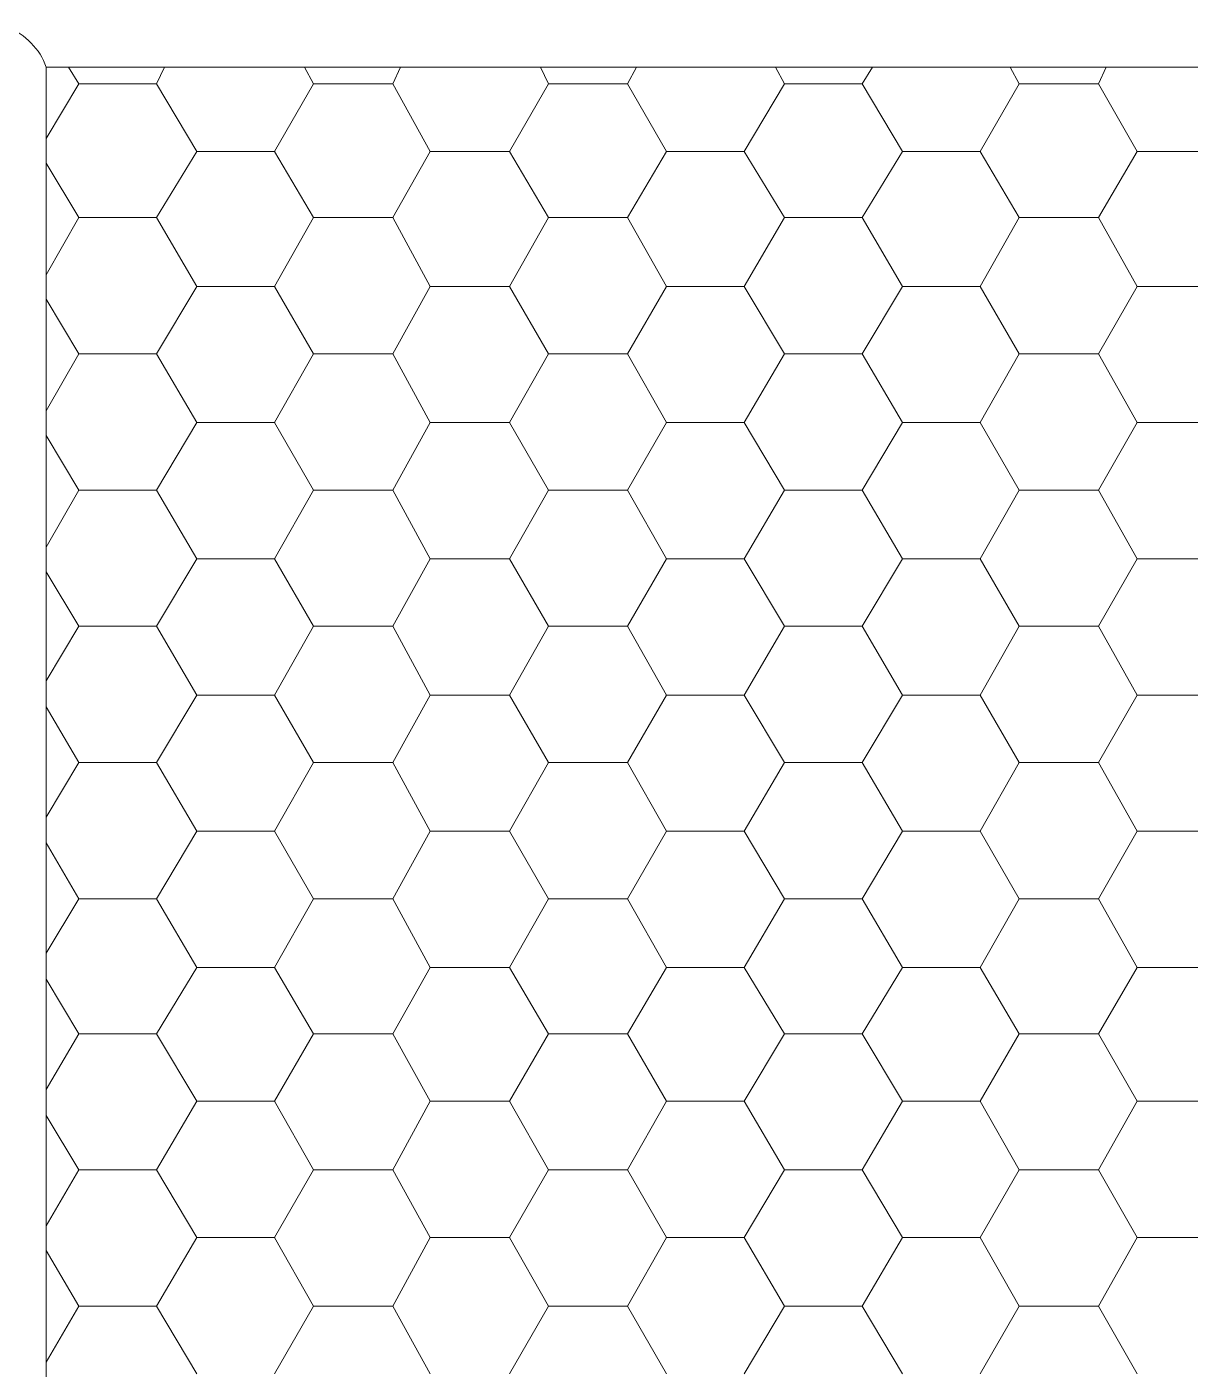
# Model space of a CAD drawing. Header units: millimetres. Extents: x 2928 to 3112, y 1220 to 1280.
# Drawn here: x 3052.449 to 3053.932, y 1273.298 to 1275.009 of the extents above; entities that cross this region are included whole.
import ezdxf

# ---------------------------------------------------------------- set-up
doc = ezdxf.new("R2010")
doc.units = ezdxf.units.MM

msp = doc.modelspace()

# ---------------------------------------------------------------- linework, layer by layer
at = {"color": 7, "linetype": 'Continuous', "lineweight": 5, "true_color": 0x000007}
for points in [[(3058.27562, 1268.15632), (3052.47342, 1268.15632), (3058.27562, 1268.15632), (3058.27562, 1274.95752), (3052.47342, 1274.95752), (3052.47342, 1268.15632)], [(3052.47342, 1268.15632), (3052.47342, 1274.95752), (3052.47342, 1274.95752)]]:
    msp.add_lwpolyline(points, dxfattribs=at)
at = {"color": 9, "linetype": 'Continuous', "lineweight": 13, "true_color": 0xbababa}
for points in [[(3052.51477, 1274.93602), (3052.50154, 1274.95752), (3052.50154, 1274.95752)], [(3052.61401, 1274.93602), (3052.62394, 1274.95752), (3052.62394, 1274.95752)], [(3052.81415, 1274.93602), (3052.80257, 1274.95752), (3052.80257, 1274.95752)], [(3052.91504, 1274.93602), (3052.92496, 1274.95752), (3052.92496, 1274.95752)], [(3053.11352, 1274.93602), (3053.10359, 1274.95752), (3053.10359, 1274.95752)], [(3053.21441, 1274.93602), (3053.22599, 1274.95752), (3053.22599, 1274.95752)], [(3053.41454, 1274.93602), (3053.40297, 1274.95752), (3053.40297, 1274.95752)], [(3053.51378, 1274.93602), (3053.52702, 1274.95752), (3053.52702, 1274.95752)], [(3053.71392, 1274.93602), (3053.70234, 1274.95752), (3053.70234, 1274.95752)], [(3053.81481, 1274.93602), (3053.82473, 1274.95752), (3053.82473, 1274.95752)], [(3052.47342, 1274.86655), (3052.51477, 1274.93602), (3052.51477, 1274.93602)], [(3052.51477, 1274.93602), (3052.61401, 1274.93602), (3052.61401, 1274.93602)], [(3052.66529, 1274.85001), (3052.61401, 1274.93602), (3052.61401, 1274.93602)], [(3052.76453, 1274.85001), (3052.81415, 1274.93602), (3052.81415, 1274.93602)], [(3052.81415, 1274.93602), (3052.91504, 1274.93602), (3052.91504, 1274.93602)], [(3052.96301, 1274.85001), (3052.91504, 1274.93602), (3052.91504, 1274.93602)], [(3053.0639, 1274.85001), (3053.11352, 1274.93602), (3053.11352, 1274.93602)], [(3053.11352, 1274.93602), (3053.21441, 1274.93602), (3053.21441, 1274.93602)], [(3053.26403, 1274.85001), (3053.21441, 1274.93602), (3053.21441, 1274.93602)], [(3053.36327, 1274.85001), (3053.41454, 1274.93602), (3053.41454, 1274.93602)], [(3053.41454, 1274.93602), (3053.51378, 1274.93602), (3053.51378, 1274.93602)], [(3053.56506, 1274.85001), (3053.51378, 1274.93602), (3053.51378, 1274.93602)], [(3053.6643, 1274.85001), (3053.71392, 1274.93602), (3053.71392, 1274.93602)], [(3053.71392, 1274.93602), (3053.81481, 1274.93602), (3053.81481, 1274.93602)], [(3053.86443, 1274.85001), (3053.81481, 1274.93602), (3053.81481, 1274.93602)], [(3052.61401, 1274.76566), (3052.66529, 1274.85001), (3052.66529, 1274.85001)], [(3052.66529, 1274.85001), (3052.76453, 1274.85001), (3052.76453, 1274.85001)], [(3052.81415, 1274.76566), (3052.76453, 1274.85001), (3052.76453, 1274.85001)], [(3052.91504, 1274.76566), (3052.96301, 1274.85001), (3052.96301, 1274.85001)], [(3052.96301, 1274.85001), (3053.0639, 1274.85001), (3053.0639, 1274.85001)], [(3053.11352, 1274.76566), (3053.0639, 1274.85001), (3053.0639, 1274.85001)], [(3053.21441, 1274.76566), (3053.26403, 1274.85001), (3053.26403, 1274.85001)], [(3053.26403, 1274.85001), (3053.36327, 1274.85001), (3053.36327, 1274.85001)], [(3053.41454, 1274.76566), (3053.36327, 1274.85001), (3053.36327, 1274.85001)], [(3053.51378, 1274.76566), (3053.56506, 1274.85001), (3053.56506, 1274.85001)], [(3053.56506, 1274.85001), (3053.6643, 1274.85001), (3053.6643, 1274.85001)], [(3053.71392, 1274.76566), (3053.6643, 1274.85001), (3053.6643, 1274.85001)], [(3053.81481, 1274.76566), (3053.86443, 1274.85001), (3053.86443, 1274.85001)], [(3053.86443, 1274.85001), (3053.96367, 1274.85001), (3053.96367, 1274.85001)], [(3052.51477, 1274.76566), (3052.47342, 1274.83513), (3052.47342, 1274.83513)], [(3052.47342, 1274.69289), (3052.51477, 1274.76566), (3052.51477, 1274.76566)], [(3052.51477, 1274.76566), (3052.61401, 1274.76566), (3052.61401, 1274.76566)], [(3052.66529, 1274.678), (3052.61401, 1274.76566), (3052.61401, 1274.76566)], [(3052.76453, 1274.678), (3052.81415, 1274.76566), (3052.81415, 1274.76566)], [(3052.81415, 1274.76566), (3052.91504, 1274.76566), (3052.91504, 1274.76566)], [(3052.96301, 1274.678), (3052.91504, 1274.76566), (3052.91504, 1274.76566)], [(3053.0639, 1274.678), (3053.11352, 1274.76566), (3053.11352, 1274.76566)], [(3053.11352, 1274.76566), (3053.21441, 1274.76566), (3053.21441, 1274.76566)], [(3053.26403, 1274.678), (3053.21441, 1274.76566), (3053.21441, 1274.76566)], [(3053.36327, 1274.678), (3053.41454, 1274.76566), (3053.41454, 1274.76566)], [(3053.41454, 1274.76566), (3053.51378, 1274.76566), (3053.51378, 1274.76566)], [(3053.56506, 1274.678), (3053.51378, 1274.76566), (3053.51378, 1274.76566)], [(3053.6643, 1274.678), (3053.71392, 1274.76566), (3053.71392, 1274.76566)], [(3053.71392, 1274.76566), (3053.81481, 1274.76566), (3053.81481, 1274.76566)], [(3053.86443, 1274.678), (3053.81481, 1274.76566), (3053.81481, 1274.76566)], [(3052.61401, 1274.59199), (3052.66529, 1274.678), (3052.66529, 1274.678)], [(3052.66529, 1274.678), (3052.76453, 1274.678), (3052.76453, 1274.678)], [(3052.81415, 1274.59199), (3052.76453, 1274.678), (3052.76453, 1274.678)], [(3052.91504, 1274.59199), (3052.96301, 1274.678), (3052.96301, 1274.678)], [(3052.96301, 1274.678), (3053.0639, 1274.678), (3053.0639, 1274.678)], [(3053.11352, 1274.59199), (3053.0639, 1274.678), (3053.0639, 1274.678)], [(3053.21441, 1274.59199), (3053.26403, 1274.678), (3053.26403, 1274.678)], [(3053.26403, 1274.678), (3053.36327, 1274.678), (3053.36327, 1274.678)], [(3053.41454, 1274.59199), (3053.36327, 1274.678), (3053.36327, 1274.678)], [(3053.51378, 1274.59199), (3053.56506, 1274.678), (3053.56506, 1274.678)], [(3053.56506, 1274.678), (3053.6643, 1274.678), (3053.6643, 1274.678)], [(3053.71392, 1274.59199), (3053.6643, 1274.678), (3053.6643, 1274.678)], [(3053.81481, 1274.59199), (3053.86443, 1274.678), (3053.86443, 1274.678)], [(3053.86443, 1274.678), (3053.96367, 1274.678), (3053.96367, 1274.678)], [(3052.51477, 1274.59199), (3052.47342, 1274.66146), (3052.47342, 1274.66146)], [(3052.47342, 1274.51922), (3052.51477, 1274.59199), (3052.51477, 1274.59199)], [(3052.51477, 1274.59199), (3052.61401, 1274.59199), (3052.61401, 1274.59199)], [(3052.66529, 1274.50433), (3052.61401, 1274.59199), (3052.61401, 1274.59199)], [(3052.76453, 1274.50433), (3052.81415, 1274.59199), (3052.81415, 1274.59199)], [(3052.81415, 1274.59199), (3052.91504, 1274.59199), (3052.91504, 1274.59199)], [(3052.96301, 1274.50433), (3052.91504, 1274.59199), (3052.91504, 1274.59199)], [(3053.0639, 1274.50433), (3053.11352, 1274.59199), (3053.11352, 1274.59199)], [(3053.11352, 1274.59199), (3053.21441, 1274.59199), (3053.21441, 1274.59199)], [(3053.26403, 1274.50433), (3053.21441, 1274.59199), (3053.21441, 1274.59199)], [(3053.36327, 1274.50433), (3053.41454, 1274.59199), (3053.41454, 1274.59199)], [(3053.41454, 1274.59199), (3053.51378, 1274.59199), (3053.51378, 1274.59199)], [(3053.56506, 1274.50433), (3053.51378, 1274.59199), (3053.51378, 1274.59199)], [(3053.6643, 1274.50433), (3053.71392, 1274.59199), (3053.71392, 1274.59199)], [(3053.71392, 1274.59199), (3053.81481, 1274.59199), (3053.81481, 1274.59199)], [(3053.86443, 1274.50433), (3053.81481, 1274.59199), (3053.81481, 1274.59199)], [(3052.61401, 1274.41832), (3052.66529, 1274.50433), (3052.66529, 1274.50433)], [(3052.66529, 1274.50433), (3052.76453, 1274.50433), (3052.76453, 1274.50433)], [(3052.81415, 1274.41832), (3052.76453, 1274.50433), (3052.76453, 1274.50433)], [(3052.91504, 1274.41832), (3052.96301, 1274.50433), (3052.96301, 1274.50433)], [(3052.96301, 1274.50433), (3053.0639, 1274.50433), (3053.0639, 1274.50433)], [(3053.11352, 1274.41832), (3053.0639, 1274.50433), (3053.0639, 1274.50433)], [(3053.21441, 1274.41832), (3053.26403, 1274.50433), (3053.26403, 1274.50433)], [(3053.26403, 1274.50433), (3053.36327, 1274.50433), (3053.36327, 1274.50433)], [(3053.41454, 1274.41832), (3053.36327, 1274.50433), (3053.36327, 1274.50433)], [(3053.51378, 1274.41832), (3053.56506, 1274.50433), (3053.56506, 1274.50433)], [(3053.56506, 1274.50433), (3053.6643, 1274.50433), (3053.6643, 1274.50433)], [(3053.71392, 1274.41832), (3053.6643, 1274.50433), (3053.6643, 1274.50433)], [(3053.81481, 1274.41832), (3053.86443, 1274.50433), (3053.86443, 1274.50433)], [(3053.86443, 1274.50433), (3053.96367, 1274.50433), (3053.96367, 1274.50433)], [(3052.51477, 1274.41832), (3052.47342, 1274.48779), (3052.47342, 1274.48779)], [(3052.47342, 1274.34555), (3052.51477, 1274.41832), (3052.51477, 1274.41832)], [(3052.51477, 1274.41832), (3052.61401, 1274.41832), (3052.61401, 1274.41832)], [(3052.66529, 1274.33066), (3052.61401, 1274.41832), (3052.61401, 1274.41832)], [(3052.76453, 1274.33066), (3052.81415, 1274.41832), (3052.81415, 1274.41832)], [(3052.81415, 1274.41832), (3052.91504, 1274.41832), (3052.91504, 1274.41832)], [(3052.96301, 1274.33066), (3052.91504, 1274.41832), (3052.91504, 1274.41832)], [(3053.0639, 1274.33066), (3053.11352, 1274.41832), (3053.11352, 1274.41832)], [(3053.11352, 1274.41832), (3053.21441, 1274.41832), (3053.21441, 1274.41832)], [(3053.26403, 1274.33066), (3053.21441, 1274.41832), (3053.21441, 1274.41832)], [(3053.36327, 1274.33066), (3053.41454, 1274.41832), (3053.41454, 1274.41832)], [(3053.41454, 1274.41832), (3053.51378, 1274.41832), (3053.51378, 1274.41832)], [(3053.56506, 1274.33066), (3053.51378, 1274.41832), (3053.51378, 1274.41832)], [(3053.6643, 1274.33066), (3053.71392, 1274.41832), (3053.71392, 1274.41832)], [(3053.71392, 1274.41832), (3053.81481, 1274.41832), (3053.81481, 1274.41832)], [(3053.86443, 1274.33066), (3053.81481, 1274.41832), (3053.81481, 1274.41832)], [(3052.61401, 1274.24465), (3052.66529, 1274.33066), (3052.66529, 1274.33066)], [(3052.66529, 1274.33066), (3052.76453, 1274.33066), (3052.76453, 1274.33066)], [(3052.81415, 1274.24465), (3052.76453, 1274.33066), (3052.76453, 1274.33066)], [(3052.91504, 1274.24465), (3052.96301, 1274.33066), (3052.96301, 1274.33066)], [(3052.96301, 1274.33066), (3053.0639, 1274.33066), (3053.0639, 1274.33066)], [(3053.11352, 1274.24465), (3053.0639, 1274.33066), (3053.0639, 1274.33066)], [(3053.21441, 1274.24465), (3053.26403, 1274.33066), (3053.26403, 1274.33066)], [(3053.26403, 1274.33066), (3053.36327, 1274.33066), (3053.36327, 1274.33066)], [(3053.41454, 1274.24465), (3053.36327, 1274.33066), (3053.36327, 1274.33066)], [(3053.51378, 1274.24465), (3053.56506, 1274.33066), (3053.56506, 1274.33066)], [(3053.56506, 1274.33066), (3053.6643, 1274.33066), (3053.6643, 1274.33066)], [(3053.71392, 1274.24465), (3053.6643, 1274.33066), (3053.6643, 1274.33066)], [(3053.81481, 1274.24465), (3053.86443, 1274.33066), (3053.86443, 1274.33066)], [(3053.86443, 1274.33066), (3053.96367, 1274.33066), (3053.96367, 1274.33066)], [(3052.51477, 1274.24465), (3052.47342, 1274.31412), (3052.47342, 1274.31412)], [(3052.47342, 1274.17519), (3052.51477, 1274.24465), (3052.51477, 1274.24465)], [(3052.51477, 1274.24465), (3052.61401, 1274.24465), (3052.61401, 1274.24465)], [(3052.66529, 1274.15699), (3052.61401, 1274.24465), (3052.61401, 1274.24465)], [(3052.76453, 1274.15699), (3052.81415, 1274.24465), (3052.81415, 1274.24465)], [(3052.81415, 1274.24465), (3052.91504, 1274.24465), (3052.91504, 1274.24465)], [(3052.96301, 1274.15699), (3052.91504, 1274.24465), (3052.91504, 1274.24465)], [(3053.0639, 1274.15699), (3053.11352, 1274.24465), (3053.11352, 1274.24465)], [(3053.11352, 1274.24465), (3053.21441, 1274.24465), (3053.21441, 1274.24465)], [(3053.26403, 1274.15699), (3053.21441, 1274.24465), (3053.21441, 1274.24465)], [(3053.36327, 1274.15699), (3053.41454, 1274.24465), (3053.41454, 1274.24465)], [(3053.41454, 1274.24465), (3053.51378, 1274.24465), (3053.51378, 1274.24465)], [(3053.56506, 1274.15699), (3053.51378, 1274.24465), (3053.51378, 1274.24465)], [(3053.6643, 1274.15699), (3053.71392, 1274.24465), (3053.71392, 1274.24465)], [(3053.71392, 1274.24465), (3053.81481, 1274.24465), (3053.81481, 1274.24465)], [(3053.86443, 1274.15699), (3053.81481, 1274.24465), (3053.81481, 1274.24465)], [(3052.61401, 1274.07099), (3052.66529, 1274.15699), (3052.66529, 1274.15699)], [(3052.66529, 1274.15699), (3052.76453, 1274.15699), (3052.76453, 1274.15699)], [(3052.81415, 1274.07099), (3052.76453, 1274.15699), (3052.76453, 1274.15699)], [(3052.91504, 1274.07099), (3052.96301, 1274.15699), (3052.96301, 1274.15699)], [(3052.96301, 1274.15699), (3053.0639, 1274.15699), (3053.0639, 1274.15699)], [(3053.11352, 1274.07099), (3053.0639, 1274.15699), (3053.0639, 1274.15699)], [(3053.21441, 1274.07099), (3053.26403, 1274.15699), (3053.26403, 1274.15699)], [(3053.26403, 1274.15699), (3053.36327, 1274.15699), (3053.36327, 1274.15699)], [(3053.41454, 1274.07099), (3053.36327, 1274.15699), (3053.36327, 1274.15699)], [(3053.51378, 1274.07099), (3053.56506, 1274.15699), (3053.56506, 1274.15699)], [(3053.56506, 1274.15699), (3053.6643, 1274.15699), (3053.6643, 1274.15699)], [(3053.71392, 1274.07099), (3053.6643, 1274.15699), (3053.6643, 1274.15699)], [(3053.81481, 1274.07099), (3053.86443, 1274.15699), (3053.86443, 1274.15699)], [(3053.86443, 1274.15699), (3053.96367, 1274.15699), (3053.96367, 1274.15699)], [(3052.51477, 1274.07099), (3052.47342, 1274.14211), (3052.47342, 1274.14211)], [(3052.47342, 1274.00152), (3052.51477, 1274.07099), (3052.51477, 1274.07099)], [(3052.51477, 1274.07099), (3052.61401, 1274.07099), (3052.61401, 1274.07099)], [(3052.66529, 1273.98332), (3052.61401, 1274.07099), (3052.61401, 1274.07099)], [(3052.76453, 1273.98332), (3052.81415, 1274.07099), (3052.81415, 1274.07099)], [(3052.81415, 1274.07099), (3052.91504, 1274.07099), (3052.91504, 1274.07099)], [(3052.96301, 1273.98332), (3052.91504, 1274.07099), (3052.91504, 1274.07099)], [(3053.0639, 1273.98332), (3053.11352, 1274.07099), (3053.11352, 1274.07099)], [(3053.11352, 1274.07099), (3053.21441, 1274.07099), (3053.21441, 1274.07099)], [(3053.26403, 1273.98332), (3053.21441, 1274.07099), (3053.21441, 1274.07099)], [(3053.36327, 1273.98332), (3053.41454, 1274.07099), (3053.41454, 1274.07099)], [(3053.41454, 1274.07099), (3053.51378, 1274.07099), (3053.51378, 1274.07099)], [(3053.56506, 1273.98332), (3053.51378, 1274.07099), (3053.51378, 1274.07099)], [(3053.6643, 1273.98332), (3053.71392, 1274.07099), (3053.71392, 1274.07099)], [(3053.71392, 1274.07099), (3053.81481, 1274.07099), (3053.81481, 1274.07099)], [(3053.86443, 1273.98332), (3053.81481, 1274.07099), (3053.81481, 1274.07099)], [(3052.61401, 1273.89732), (3052.66529, 1273.98332), (3052.66529, 1273.98332)], [(3052.66529, 1273.98332), (3052.76453, 1273.98332), (3052.76453, 1273.98332)], [(3052.81415, 1273.89732), (3052.76453, 1273.98332), (3052.76453, 1273.98332)], [(3052.91504, 1273.89732), (3052.96301, 1273.98332), (3052.96301, 1273.98332)], [(3052.96301, 1273.98332), (3053.0639, 1273.98332), (3053.0639, 1273.98332)], [(3053.11352, 1273.89732), (3053.0639, 1273.98332), (3053.0639, 1273.98332)], [(3053.21441, 1273.89732), (3053.26403, 1273.98332), (3053.26403, 1273.98332)], [(3053.26403, 1273.98332), (3053.36327, 1273.98332), (3053.36327, 1273.98332)], [(3053.41454, 1273.89732), (3053.36327, 1273.98332), (3053.36327, 1273.98332)], [(3053.51378, 1273.89732), (3053.56506, 1273.98332), (3053.56506, 1273.98332)], [(3053.56506, 1273.98332), (3053.6643, 1273.98332), (3053.6643, 1273.98332)], [(3053.71392, 1273.89732), (3053.6643, 1273.98332), (3053.6643, 1273.98332)], [(3053.81481, 1273.89732), (3053.86443, 1273.98332), (3053.86443, 1273.98332)], [(3053.86443, 1273.98332), (3053.96367, 1273.98332), (3053.96367, 1273.98332)], [(3052.51477, 1273.89732), (3052.47342, 1273.96844), (3052.47342, 1273.96844)], [(3052.47342, 1273.82785), (3052.51477, 1273.89732), (3052.51477, 1273.89732)], [(3052.51477, 1273.89732), (3052.61401, 1273.89732), (3052.61401, 1273.89732)], [(3052.66529, 1273.80966), (3052.61401, 1273.89732), (3052.61401, 1273.89732)], [(3052.76453, 1273.80966), (3052.81415, 1273.89732), (3052.81415, 1273.89732)], [(3052.81415, 1273.89732), (3052.91504, 1273.89732), (3052.91504, 1273.89732)], [(3052.96301, 1273.80966), (3052.91504, 1273.89732), (3052.91504, 1273.89732)], [(3053.0639, 1273.80966), (3053.11352, 1273.89732), (3053.11352, 1273.89732)], [(3053.11352, 1273.89732), (3053.21441, 1273.89732), (3053.21441, 1273.89732)], [(3053.26403, 1273.80966), (3053.21441, 1273.89732), (3053.21441, 1273.89732)], [(3053.36327, 1273.80966), (3053.41454, 1273.89732), (3053.41454, 1273.89732)], [(3053.41454, 1273.89732), (3053.51378, 1273.89732), (3053.51378, 1273.89732)], [(3053.56506, 1273.80966), (3053.51378, 1273.89732), (3053.51378, 1273.89732)], [(3053.6643, 1273.80966), (3053.71392, 1273.89732), (3053.71392, 1273.89732)], [(3053.71392, 1273.89732), (3053.81481, 1273.89732), (3053.81481, 1273.89732)], [(3053.86443, 1273.80966), (3053.81481, 1273.89732), (3053.81481, 1273.89732)], [(3052.61401, 1273.7253), (3052.66529, 1273.80966), (3052.66529, 1273.80966)], [(3052.66529, 1273.80966), (3052.76453, 1273.80966), (3052.76453, 1273.80966)], [(3052.81415, 1273.7253), (3052.76453, 1273.80966), (3052.76453, 1273.80966)], [(3052.91504, 1273.7253), (3052.96301, 1273.80966), (3052.96301, 1273.80966)], [(3052.96301, 1273.80966), (3053.0639, 1273.80966), (3053.0639, 1273.80966)], [(3053.11352, 1273.7253), (3053.0639, 1273.80966), (3053.0639, 1273.80966)], [(3053.21441, 1273.7253), (3053.26403, 1273.80966), (3053.26403, 1273.80966)], [(3053.26403, 1273.80966), (3053.36327, 1273.80966), (3053.36327, 1273.80966)], [(3053.41454, 1273.7253), (3053.36327, 1273.80966), (3053.36327, 1273.80966)], [(3053.51378, 1273.7253), (3053.56506, 1273.80966), (3053.56506, 1273.80966)], [(3053.56506, 1273.80966), (3053.6643, 1273.80966), (3053.6643, 1273.80966)], [(3053.71392, 1273.7253), (3053.6643, 1273.80966), (3053.6643, 1273.80966)], [(3053.81481, 1273.7253), (3053.86443, 1273.80966), (3053.86443, 1273.80966)], [(3053.86443, 1273.80966), (3053.96367, 1273.80966), (3053.96367, 1273.80966)], [(3052.51477, 1273.7253), (3052.47342, 1273.79477), (3052.47342, 1273.79477)], [(3052.47342, 1273.65418), (3052.51477, 1273.7253), (3052.51477, 1273.7253)], [(3052.51477, 1273.7253), (3052.61401, 1273.7253), (3052.61401, 1273.7253)], [(3052.66529, 1273.63929), (3052.61401, 1273.7253), (3052.61401, 1273.7253)], [(3052.76453, 1273.63929), (3052.81415, 1273.7253), (3052.81415, 1273.7253)], [(3052.81415, 1273.7253), (3052.91504, 1273.7253), (3052.91504, 1273.7253)], [(3052.96301, 1273.63929), (3052.91504, 1273.7253), (3052.91504, 1273.7253)], [(3053.0639, 1273.63929), (3053.11352, 1273.7253), (3053.11352, 1273.7253)], [(3053.11352, 1273.7253), (3053.21441, 1273.7253), (3053.21441, 1273.7253)], [(3053.26403, 1273.63929), (3053.21441, 1273.7253), (3053.21441, 1273.7253)], [(3053.36327, 1273.63929), (3053.41454, 1273.7253), (3053.41454, 1273.7253)], [(3053.41454, 1273.7253), (3053.51378, 1273.7253), (3053.51378, 1273.7253)], [(3053.56506, 1273.63929), (3053.51378, 1273.7253), (3053.51378, 1273.7253)], [(3053.6643, 1273.63929), (3053.71392, 1273.7253), (3053.71392, 1273.7253)], [(3053.71392, 1273.7253), (3053.81481, 1273.7253), (3053.81481, 1273.7253)], [(3053.86443, 1273.63929), (3053.81481, 1273.7253), (3053.81481, 1273.7253)], [(3052.61401, 1273.55163), (3052.66529, 1273.63929), (3052.66529, 1273.63929)], [(3052.66529, 1273.63929), (3052.76453, 1273.63929), (3052.76453, 1273.63929)], [(3052.81415, 1273.55163), (3052.76453, 1273.63929), (3052.76453, 1273.63929)], [(3052.91504, 1273.55163), (3052.96301, 1273.63929), (3052.96301, 1273.63929)], [(3052.96301, 1273.63929), (3053.0639, 1273.63929), (3053.0639, 1273.63929)], [(3053.11352, 1273.55163), (3053.0639, 1273.63929), (3053.0639, 1273.63929)], [(3053.21441, 1273.55163), (3053.26403, 1273.63929), (3053.26403, 1273.63929)], [(3053.26403, 1273.63929), (3053.36327, 1273.63929), (3053.36327, 1273.63929)], [(3053.41454, 1273.55163), (3053.36327, 1273.63929), (3053.36327, 1273.63929)], [(3053.51378, 1273.55163), (3053.56506, 1273.63929), (3053.56506, 1273.63929)], [(3053.56506, 1273.63929), (3053.6643, 1273.63929), (3053.6643, 1273.63929)], [(3053.71392, 1273.55163), (3053.6643, 1273.63929), (3053.6643, 1273.63929)], [(3053.81481, 1273.55163), (3053.86443, 1273.63929), (3053.86443, 1273.63929)], [(3053.86443, 1273.63929), (3053.96367, 1273.63929), (3053.96367, 1273.63929)], [(3052.51477, 1273.55163), (3052.47342, 1273.6211), (3052.47342, 1273.6211)], [(3052.47342, 1273.48051), (3052.51477, 1273.55163), (3052.51477, 1273.55163)], [(3052.51477, 1273.55163), (3052.61401, 1273.55163), (3052.61401, 1273.55163)], [(3052.66529, 1273.46563), (3052.61401, 1273.55163), (3052.61401, 1273.55163)], [(3052.76453, 1273.46563), (3052.81415, 1273.55163), (3052.81415, 1273.55163)], [(3052.81415, 1273.55163), (3052.91504, 1273.55163), (3052.91504, 1273.55163)], [(3052.96301, 1273.46563), (3052.91504, 1273.55163), (3052.91504, 1273.55163)], [(3053.0639, 1273.46563), (3053.11352, 1273.55163), (3053.11352, 1273.55163)], [(3053.11352, 1273.55163), (3053.21441, 1273.55163), (3053.21441, 1273.55163)], [(3053.26403, 1273.46563), (3053.21441, 1273.55163), (3053.21441, 1273.55163)], [(3053.36327, 1273.46563), (3053.41454, 1273.55163), (3053.41454, 1273.55163)], [(3053.41454, 1273.55163), (3053.51378, 1273.55163), (3053.51378, 1273.55163)], [(3053.56506, 1273.46563), (3053.51378, 1273.55163), (3053.51378, 1273.55163)], [(3053.6643, 1273.46563), (3053.71392, 1273.55163), (3053.71392, 1273.55163)], [(3053.71392, 1273.55163), (3053.81481, 1273.55163), (3053.81481, 1273.55163)], [(3053.86443, 1273.46563), (3053.81481, 1273.55163), (3053.81481, 1273.55163)], [(3052.61401, 1273.37796), (3052.66529, 1273.46563), (3052.66529, 1273.46563)], [(3052.66529, 1273.46563), (3052.76453, 1273.46563), (3052.76453, 1273.46563)], [(3052.81415, 1273.37796), (3052.76453, 1273.46563), (3052.76453, 1273.46563)], [(3052.91504, 1273.37796), (3052.96301, 1273.46563), (3052.96301, 1273.46563)], [(3052.96301, 1273.46563), (3053.0639, 1273.46563), (3053.0639, 1273.46563)], [(3053.11352, 1273.37796), (3053.0639, 1273.46563), (3053.0639, 1273.46563)], [(3053.21441, 1273.37796), (3053.26403, 1273.46563), (3053.26403, 1273.46563)], [(3053.26403, 1273.46563), (3053.36327, 1273.46563), (3053.36327, 1273.46563)], [(3053.41454, 1273.37796), (3053.36327, 1273.46563), (3053.36327, 1273.46563)], [(3053.51378, 1273.37796), (3053.56506, 1273.46563), (3053.56506, 1273.46563)], [(3053.56506, 1273.46563), (3053.6643, 1273.46563), (3053.6643, 1273.46563)], [(3053.71392, 1273.37796), (3053.6643, 1273.46563), (3053.6643, 1273.46563)], [(3053.81481, 1273.37796), (3053.86443, 1273.46563), (3053.86443, 1273.46563)], [(3053.86443, 1273.46563), (3053.96367, 1273.46563), (3053.96367, 1273.46563)], [(3052.51477, 1273.37796), (3052.47342, 1273.44909), (3052.47342, 1273.44909)], [(3052.47342, 1273.30684), (3052.51477, 1273.37796), (3052.51477, 1273.37796)], [(3052.51477, 1273.37796), (3052.61401, 1273.37796), (3052.61401, 1273.37796)], [(3052.66529, 1273.29196), (3052.61401, 1273.37796), (3052.61401, 1273.37796)], [(3052.76453, 1273.29196), (3052.81415, 1273.37796), (3052.81415, 1273.37796)], [(3052.81415, 1273.37796), (3052.91504, 1273.37796), (3052.91504, 1273.37796)], [(3052.96301, 1273.29196), (3052.91504, 1273.37796), (3052.91504, 1273.37796)], [(3053.0639, 1273.29196), (3053.11352, 1273.37796), (3053.11352, 1273.37796)], [(3053.11352, 1273.37796), (3053.21441, 1273.37796), (3053.21441, 1273.37796)], [(3053.26403, 1273.29196), (3053.21441, 1273.37796), (3053.21441, 1273.37796)], [(3053.36327, 1273.29196), (3053.41454, 1273.37796), (3053.41454, 1273.37796)], [(3053.41454, 1273.37796), (3053.51378, 1273.37796), (3053.51378, 1273.37796)], [(3053.56506, 1273.29196), (3053.51378, 1273.37796), (3053.51378, 1273.37796)], [(3053.6643, 1273.29196), (3053.71392, 1273.37796), (3053.71392, 1273.37796)], [(3053.71392, 1273.37796), (3053.81481, 1273.37796), (3053.81481, 1273.37796)], [(3053.86443, 1273.29196), (3053.81481, 1273.37796), (3053.81481, 1273.37796)]]:
    msp.add_lwpolyline(points, dxfattribs=at)
at = {"color": 7, "linetype": 'Continuous', "lineweight": 5, "true_color": 0x000007}
msp.add_open_spline([(3052.47342, 1274.95752), (3052.46516, 1274.98068), (3052.44696, 1274.99887), (3052.42381, 1275.0088)], degree=3, dxfattribs=at)
msp.add_open_spline([(3052.47342, 1274.95752), (3052.46516, 1274.98068), (3052.44696, 1274.99887), (3052.42381, 1275.0088)], degree=3, dxfattribs=at)

doc.saveas('drawing.dxf')
